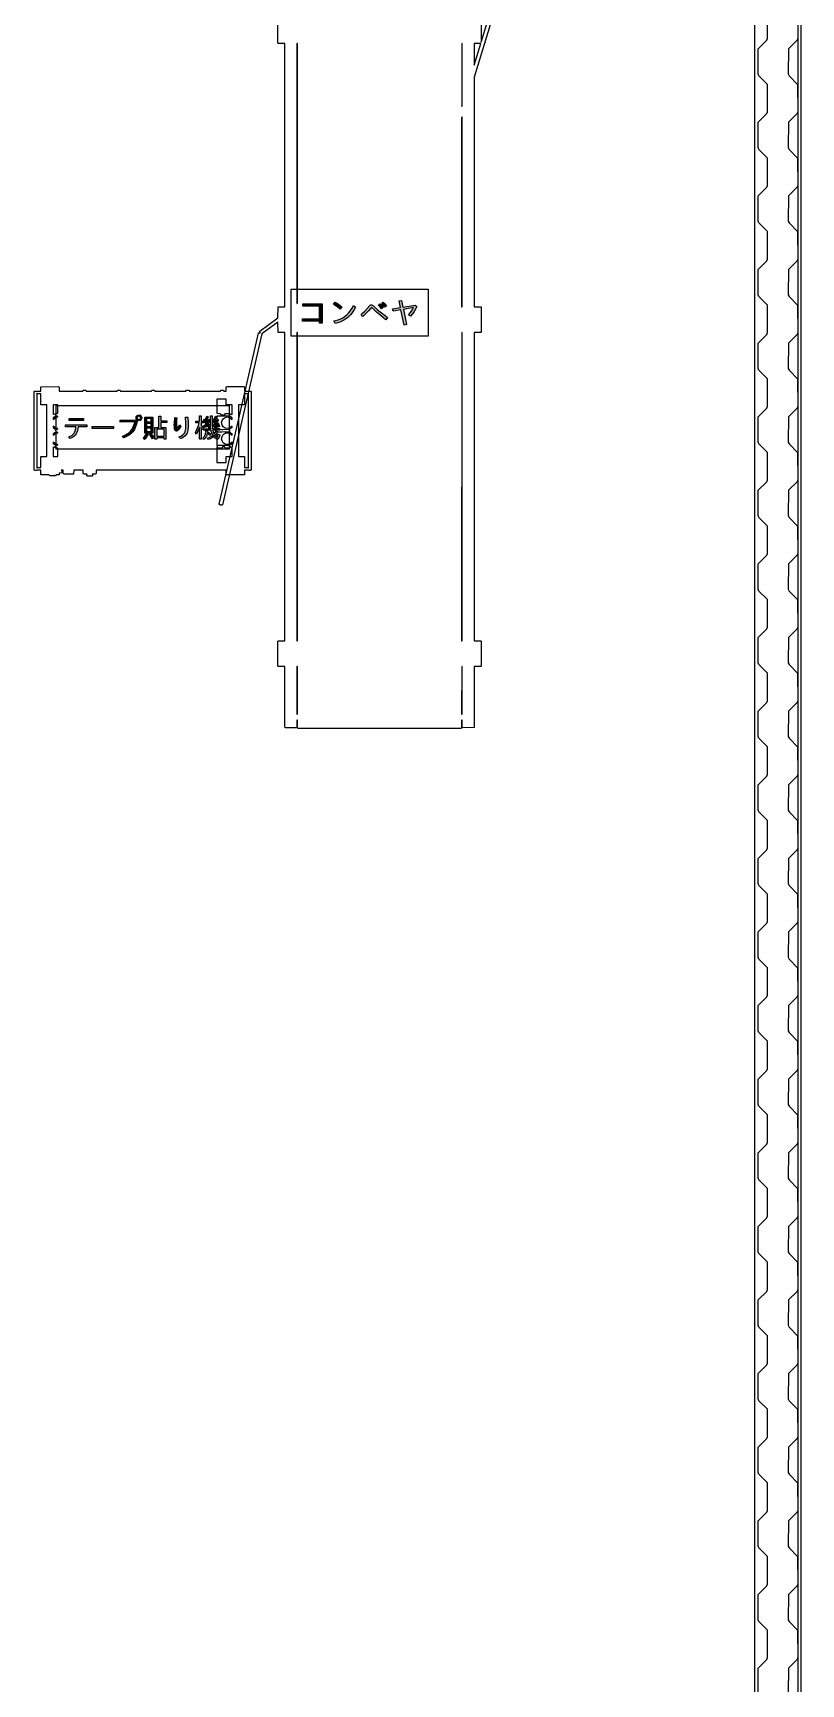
# Model space of a CAD drawing. Header units: millimetres. Extents: x -851 to 12103, y -752 to 16103.
# Drawn here: x 9112 to 12012, y 4209 to 10445 of the extents above; entities that cross this region are included whole.
import ezdxf

# ---------------------------------------------------------------- set-up
doc = ezdxf.new("R2010")
doc.units = ezdxf.units.MM
for name, color, linetype in [('名称ラベル', 1, 'Continuous'), ('壁', 8, 'Continuous'), ('床', 9, 'Continuous'), ('設備', 5, 'Continuous')]:
    doc.layers.add(name, color=color, linetype=linetype)

msp = doc.modelspace()

# ---------------------------------------------------------------- hatches: boundary and pattern name
at = {"layer": '名称ラベル'}
for points in [[(10129.3, 9356.3), (10129.3, 9365.2), (10194.3, 9365.3), (10194.3, 9412.9), (10130.6, 9412.9), (10130.6, 9421.7), (10203.6, 9421.7), (10203.6, 9348.3), (10194.3, 9348.3), (10194.3, 9356.3)], [(10246.6, 9420), (10252.4, 9427.9), (10258.7, 9424.5), (10265.1, 9420.5), (10271.7, 9415.8), (10278.4, 9410.5), (10271.7, 9401.9), (10265.8, 9406.9), (10259.7, 9411.6), (10253.3, 9416)], [(10351, 9382.1), (10357.6, 9387.8), (10364.8, 9394.8), (10383.5, 9415), (10385.7, 9416.7), (10387.7, 9417.7), (10391.8, 9417.6), (10394.3, 9416.2), (10397.3, 9414), (10411.7, 9400.9), (10427.9, 9387.5), (10441.4, 9377.4), (10450.9, 9370.6), (10444.6, 9361.7), (10421.7, 9379.9), (10409.3, 9390.6), (10393.3, 9405.6), (10391.3, 9407), (10390.2, 9407.5), (10388.8, 9407), (10387.1, 9405.3), (10379, 9395.8), (10372.5, 9388.7), (10357.3, 9373.7)], [(10416.6, 9418), (10422.8, 9422.5), (10428.5, 9416.3), (10434.6, 9407.8), (10428, 9403.1), (10422.8, 9410.8)], [(10428.7, 9424.1), (10434.5, 9428.6), (10440.9, 9422.1), (10447, 9414.4), (10440.6, 9409.3), (10434.8, 9417.4)], [(10469.8, 9402.6), (10499.5, 9407.7), (10494.2, 9432.9), (10503.3, 9434.7), (10508.7, 9409.3), (10555, 9417.2), (10561.8, 9412), (10556.7, 9402), (10551, 9392.6), (10544.7, 9383.8), (10538, 9375.5), (10529.8, 9380.6), (10535.6, 9387.3), (10540.8, 9394.1), (10545.3, 9400.9), (10549.1, 9407.8), (10510.6, 9400.8), (10522.8, 9343.7), (10513.5, 9341.6), (10501.4, 9399.1), (10471.9, 9393.7)], [(10247.3, 9357.1), (10255.8, 9358.9), (10263.9, 9361.2), (10271.6, 9364.1), (10278.8, 9367.6), (10285.6, 9371.6), (10292.1, 9376.2), (10298.1, 9381.3), (10303.6, 9387), (10308.8, 9393.2), (10313.6, 9400.1), (10317.9, 9407.4), (10321.8, 9415.4), (10329.1, 9408.9), (10325.2, 9401), (10320.9, 9393.7), (10316.2, 9386.9), (10311, 9380.6), (10305.4, 9374.8), (10299.3, 9369.4), (10292.7, 9364.6), (10285.8, 9360.3), (10278.3, 9356.4), (10270.5, 9353.1), (10262.2, 9350.3), (10253.4, 9348)], [(9248.3, 8981.2), (9248.3, 8988.3), (9303.1, 8988.3), (9303.1, 8981.2)], [(9440.7, 8983), (9500.5, 8983.7), (9505.2, 8979.5), (9502.8, 8967.5), (9499.3, 8956.8), (9494.7, 8947.2), (9489, 8938.9), (9482.3, 8931.8), (9474.4, 8925.6), (9465.3, 8920.2), (9455, 8915.6), (9449.3, 8922.6), (9455.7, 8924.8), (9461.6, 8927.5), (9467, 8930.5), (9472.1, 8934), (9476.6, 8937.8), (9480.8, 8942.1), (9484.5, 8946.8), (9487.7, 8951.9), (9490.5, 8957.4), (9492.9, 8963.3), (9494.8, 8969.7), (9496.2, 8976.4), (9440.7, 8975.4)], [(9645.6, 8957.8), (9645.3, 8965.1), (9645.6, 8973), (9647.5, 8992.1), (9655.6, 8991.1), (9654, 8978.2), (9653.3, 8967.6), (9653.3, 8958.3), (9654.3, 8952.5), (9655.3, 8951.1), (9660.2, 8950.1), (9656.1, 8951.1), (9660.3, 8951.2), (9656.5, 8951.3), (9658.5, 8953.3), (9660.9, 8956.7), (9664.9, 8964.4), (9670.2, 8958.7), (9666, 8951.1), (9661.8, 8945.7), (9659.1, 8943.3), (9656.3, 8941.9), (9654.9, 8941.5), (9652.3, 8941.5), (9651.1, 8942), (9649, 8944), (9648.1, 8945.5), (9646.8, 8949.5)], [(9662.6, 8919.1), (9670.1, 8922.3), (9676.3, 8926.1), (9681.2, 8930.5), (9683.8, 8933.8), (9685.7, 8937), (9687, 8940.3), (9688.1, 8944.3), (9689.2, 8951.5), (9689.6, 8957.1), (9689.5, 8972.8), (9688.2, 8993.6), (9696.7, 8993.6), (9697.7, 8973.8), (9697.7, 8956.1), (9697.1, 8949.6), (9696.3, 8943.7), (9695, 8938.5), (9693.5, 8934), (9690.4, 8928.4), (9685.9, 8923.2), (9680.3, 8918.7), (9673.5, 8914.9), (9668.3, 8912.7)], [(9725.1, 8936.5), (9729.5, 8944.5), (9733.4, 8953), (9736.6, 8962.3), (9739.2, 8972.1), (9727.3, 8972.2), (9727.3, 8978.5), (9740, 8978.5), (9740, 8999.4), (9746.3, 8999.4), (9746.3, 8978.5), (9755.9, 8978.5), (9755.9, 8972.2), (9746.3, 8972.1), (9746.3, 8961.9), (9751.5, 8957), (9756.1, 8951.7), (9752, 8946.4), (9749.6, 8950.5), (9746.3, 8954.8), (9746.3, 8910.2), (9740, 8910.2), (9740, 8956.2), (9734.8, 8941.9), (9731.9, 8935.4), (9728.7, 8929.5)], [(9753, 8914.5), (9757.8, 8919.2), (9759.7, 8921.8), (9761.2, 8924.7), (9763.2, 8931), (9764, 8937.9), (9764.3, 8944.6), (9755.6, 8944.6), (9755.6, 8950.1), (9783.5, 8950.1), (9782.5, 8959.7), (9782, 8970.6), (9781.8, 8999.5), (9788.1, 8999.5), (9788.3, 8969.3), (9789.6, 8950.5), (9803, 8950.5), (9802.1, 8951.5), (9804.6, 8950.7), (9800.6, 8952.9), (9797.6, 8955.4), (9802.5, 8958.5), (9805.5, 8956.2), (9808.8, 8953), (9805.3, 8950.5), (9815.9, 8950.5), (9815.9, 8945), (9790.4, 8945), (9792.3, 8937.4), (9795.5, 8930.7), (9799.3, 8935.8), (9803.3, 8942.5), (9808.9, 8939.3), (9804.3, 8932.2), (9798.9, 8925.4), (9791.1, 8924.8), (9799.4, 8924.7), (9793.3, 8924), (9799.7, 8924.5), (9802.7, 8921.1), (9804.6, 8919.4), (9806.7, 8918.3), (9808, 8918.3), (9807.5, 8918.4), (9808.5, 8919.7), (9809.4, 8922.4), (9810.7, 8930.2), (9816.8, 8926.9), (9815.8, 8921.9), (9814.1, 8916.1), (9812.8, 8913.4), (9810.6, 8911.1), (9809.8, 8910.7), (9806.9, 8910.9), (9803.5, 8912.4), (9801.1, 8914.1), (9798.6, 8916.4), (9794.5, 8920.9), (9790.1, 8917.2), (9785.4, 8914), (9782.1, 8912.1), (9775.2, 8909.1), (9771.1, 8914.2), (9776.8, 8916.5), (9782, 8919.3), (9786.8, 8922.4), (9791.1, 8926), (9788.7, 8930.3), (9786.8, 8934.9), (9785.3, 8939.6), (9784.2, 8944.6), (9770.6, 8944.6), (9764.8, 8943.2), (9770.5, 8943.5), (9770.5, 8943.1), (9767.2, 8942.4), (9770.5, 8942.9), (9770.3, 8939.3), (9777.3, 8934.7), (9783.8, 8929.3), (9779.9, 8924), (9774.6, 8929.3), (9769.8, 8933.5), (9768.3, 8926.4), (9766.7, 8922.1), (9764.7, 8918.1), (9762.1, 8914.4), (9757.5, 8909.5)], [(9754.9, 8960.5), (9775.2, 8959.8), (9759.4, 8960.7), (9760.1, 8960.8), (9765.4, 8968.9), (9760.6, 8976.1), (9755.8, 8981.7), (9759.2, 8986.3), (9761.7, 8983.5), (9765, 8990.5), (9767.9, 8998.2), (9773.3, 8995.1), (9769.4, 8986.6), (9764.9, 8979), (9768, 8974.2), (9763.5, 8973.9), (9768.3, 8973.7), (9774.6, 8985.9), (9779.6, 8983), (9773.1, 8971.2), (9766.4, 8961.3), (9773.3, 8962), (9779.3, 8962), (9774.5, 8962.9), (9772.9, 8968.4), (9777.3, 8969.4), (9779.9, 8962), (9781.4, 8954.6), (9776.3, 8952.8), (9775.7, 8957), (9780.5, 8957.1), (9775.5, 8958), (9770, 8956.8), (9756.5, 8955)], [(9788.8, 8982.4), (9792.7, 8986.4), (9793.8, 8985.1), (9789.2, 8982.5), (9794.7, 8983.9), (9798.2, 8991), (9800.9, 8998), (9806.4, 8994.9), (9802.3, 8986.8), (9797.8, 8979.6), (9801.1, 8974.6), (9807.5, 8986.5), (9812.4, 8983.2), (9807.1, 8974.2), (9800.2, 8963.9), (9813.8, 8963.6), (9808.8, 8964.5), (9806.2, 8970.7), (9810.8, 8972.3), (9813.6, 8965.9), (9816.1, 8958.5), (9811.2, 8956.4), (9810.4, 8959.3), (9815, 8958.8), (9810.3, 8959.8), (9815, 8959.9), (9810.1, 8960.5), (9805.3, 8959.6), (9791.5, 8957.8), (9790, 8963.3), (9806.3, 8962.8), (9794, 8963.4), (9798.3, 8970.1), (9793.5, 8977.1)], [(9235.2, 8957.7), (9235.2, 8964.8), (9315.5, 8964.8), (9315.5, 8957.7), (9282, 8957.7), (9281.3, 8949.6), (9279.9, 8942.4), (9277.9, 8936.1), (9275.1, 8930.7), (9271, 8925.4), (9265.9, 8920.8), (9259.6, 8916.7), (9252.2, 8913.2), (9246.8, 8919.6), (9251.8, 8921.7), (9258.3, 8925.2), (9263.5, 8929.2), (9267.5, 8933.6), (9269.9, 8937.9), (9271.6, 8942.7), (9273, 8950.6), (9273.5, 8957.6)], [(9334.8, 8950.9), (9334.8, 8958.8), (9415.8, 8958.8), (9415.8, 8950.9)], [(9528.2, 8914.8), (9531.7, 8918.6), (9534.9, 8922.8), (9537.8, 8927.4), (9540.3, 8932.4), (9546.5, 8929.3), (9543.5, 8923.4), (9540.4, 8918.1), (9537.1, 8913.5), (9533.5, 8909.4)], [(9551.3, 8928.9), (9557, 8932.4), (9563.2, 8925.4), (9568.8, 8917.2), (9562.5, 8912), (9557.2, 8921.5), (9554.3, 8925.4)], [(9780.5, 8959.5), (9780.5, 8959.5), (9780.5, 8959.5)], [(9781, 8957), (9781, 8957), (9781, 8957)]]:
    msp.add_hatch(color=1, dxfattribs=at).paths.add_polyline_path(points)
h = msp.add_hatch(color=1, dxfattribs=at)
h.paths.add_polyline_path([(9501, 8989.6), (9500.9, 8993.5), (9501.6, 8995.9), (9502.4, 8997.4), (9504, 8999.4), (9505.5, 9000.5), (9508.5, 9002), (9514.8, 9002.1), (9517.4, 9000.9), (9519.2, 8999.5), (9520.7, 8997.8), (9522, 8995.5), (9522.5, 8993.6), (9522.5, 8989.5), (9521.9, 8987.6), (9520.9, 8985.7), (9518.4, 8982.9), (9516.1, 8981.6), (9514.4, 8981), (9508.6, 8981.1), (9510.4, 8981.2), (9508.2, 8981.3), (9505.7, 8982.5), (9502.8, 8985.2), (9501.5, 8987.7)])
h.paths.add_polyline_path([(9508.7, 8997.4), (9507.1, 8996.3), (9506.1, 8995), (9505.2, 8992.2), (9505.5, 8989.9), (9506.6, 8987.6), (9508.6, 8985.8), (9510.6, 8985.1), (9507.8, 8984.8), (9518.3, 8985), (9513.7, 8985.3), (9515.5, 8986.2), (9517.1, 8987.8), (9517.9, 8989.3), (9518.3, 8991.6), (9518.1, 8993.5), (9517.3, 8995.1), (9516, 8996.5), (9514.4, 8997.6), (9515.6, 8997.6), (9514, 8997.7), (9518.7, 8997.9), (9510.8, 8998.1), (9503.6, 8997.4)])
h = msp.add_hatch(color=1, dxfattribs=at)
h.paths.add_polyline_path([(9533.8, 8994.4), (9565, 8994.4), (9565, 8933), (9533.8, 8933)])
h.paths.add_polyline_path([(9540.2, 8958.3), (9558.6, 8958.3), (9558.6, 8970.3), (9540.2, 8970.4)])
h.paths.add_polyline_path([(9558.5, 8976.1), (9558.6, 8988.3), (9540.2, 8988.3), (9540.2, 8976.1)])
h.paths.add_polyline_path([(9540.2, 8939.2), (9558.6, 8939.1), (9558.6, 8952.5), (9540.2, 8952.5)])
h = msp.add_hatch(color=1, dxfattribs=at)
h.paths.add_polyline_path([(9571.9, 8910.2), (9571.9, 8954.8), (9586.8, 8954.8), (9586.8, 8998), (9594.1, 8998), (9594.1, 8980.2), (9617.4, 8980.2), (9617.4, 8973.9), (9594.1, 8973.9), (9594.1, 8954.8), (9613.7, 8954.8), (9613.7, 8910.2), (9606.7, 8910.2), (9606.7, 8915.7), (9578.9, 8915.7), (9578.9, 8910.2)])
h.paths.add_polyline_path([(9606.7, 8921.8), (9606.7, 8948.6), (9578.9, 8948.6), (9578.9, 8921.8)])

# ---------------------------------------------------------------- linework, layer by layer
for points in [[(10087.3, 9299.6), (10087.3, 9476.7), (10603.8, 9476.7), (10603.8, 9299.6)], [(10129.3, 9356.3), (10129.3, 9365.2), (10194.3, 9365.2), (10194.3, 9412.9), (10130.6, 9412.9), (10130.6, 9421.7), (10203.6, 9421.7), (10203.6, 9348.3), (10194.3, 9348.3), (10194.3, 9356.3)], [(10246.6, 9420), (10252.4, 9427.9), (10258.7, 9424.5), (10265.1, 9420.5), (10271.7, 9415.8), (10278.4, 9410.5), (10271.7, 9401.9), (10265.8, 9406.9), (10259.7, 9411.6), (10253.3, 9416)], [(10351, 9382.1), (10357.6, 9387.8), (10364.8, 9394.8), (10383.5, 9415), (10385.7, 9416.7), (10387.7, 9417.7), (10391.8, 9417.6), (10394.3, 9416.2), (10397.3, 9414), (10411.7, 9400.9), (10427.9, 9387.5), (10441.4, 9377.4), (10450.9, 9370.6), (10444.6, 9361.7), (10421.7, 9379.9), (10409.3, 9390.6), (10393.3, 9405.6), (10391.3, 9407), (10390.2, 9407.5), (10388.8, 9407), (10387.1, 9405.3), (10379, 9395.8), (10372.5, 9388.7), (10357.3, 9373.7)], [(10416.6, 9418), (10422.8, 9422.5), (10428.5, 9416.3), (10434.6, 9407.8), (10428, 9403.1), (10422.8, 9410.8)], [(10428.7, 9424.1), (10434.5, 9428.6), (10440.9, 9422.1), (10447, 9414.4), (10440.6, 9409.3), (10434.8, 9417.4)], [(10469.8, 9402.6), (10499.5, 9407.7), (10494.2, 9432.9), (10503.3, 9434.7), (10508.7, 9409.3), (10555, 9417.2), (10561.8, 9412), (10556.7, 9402), (10551, 9392.6), (10544.7, 9383.8), (10538, 9375.5), (10529.8, 9380.6), (10535.6, 9387.3), (10540.8, 9394.1), (10545.3, 9400.9), (10549.1, 9407.8), (10510.6, 9400.8), (10522.8, 9343.7), (10513.5, 9341.6), (10501.4, 9399.1), (10471.9, 9393.7)], [(10247.4, 9357.1), (10255.8, 9358.9), (10263.9, 9361.2), (10271.6, 9364.1), (10278.8, 9367.6), (10285.6, 9371.6), (10292.1, 9376.2), (10298.1, 9381.3), (10303.6, 9387), (10308.8, 9393.2), (10313.6, 9400.1), (10317.9, 9407.4), (10321.8, 9415.4), (10329.1, 9408.9), (10325.2, 9401), (10320.9, 9393.7), (10316.2, 9386.9), (10311, 9380.6), (10305.4, 9374.8), (10299.3, 9369.4), (10292.7, 9364.6), (10285.8, 9360.3), (10278.3, 9356.5), (10270.5, 9353.1), (10262.1, 9350.3), (10253.4, 9348)], [(9199.2, 9038.5), (9852.8, 9038.5), (9852.8, 8873.1), (9199.2, 8873.1)], [(9248.3, 8981.2), (9248.3, 8988.3), (9303.1, 8988.3), (9303.1, 8981.2)], [(9440.7, 8983), (9500.5, 8983.7), (9505.2, 8979.5), (9502.8, 8967.5), (9499.3, 8956.8), (9494.7, 8947.2), (9489, 8938.9), (9482.3, 8931.8), (9474.4, 8925.6), (9465.3, 8920.2), (9455, 8915.6), (9449.3, 8922.6), (9455.7, 8924.9), (9461.6, 8927.5), (9467, 8930.5), (9472.1, 8934), (9476.6, 8937.8), (9480.8, 8942.1), (9484.5, 8946.8), (9487.7, 8951.9), (9490.5, 8957.4), (9492.9, 8963.3), (9494.8, 8969.7), (9496.2, 8976.4), (9440.7, 8975.4)], [(9501, 8989.6), (9501, 8993.5), (9501.6, 8995.9), (9502.4, 8997.4), (9504, 8999.4), (9505.5, 9000.5), (9508.5, 9002), (9514.8, 9002.1), (9517.4, 9000.9), (9519.2, 8999.5), (9520.7, 8997.8), (9522, 8995.5), (9522.5, 8993.6), (9522.5, 8989.5), (9521.9, 8987.6), (9520.9, 8985.7), (9518.4, 8982.9), (9516.1, 8981.6), (9514.4, 8981), (9508.6, 8981.1), (9510.4, 8981.2), (9508.2, 8981.3), (9505.7, 8982.5), (9502.8, 8985.2), (9501.5, 8987.7)], [(9508.7, 8997.4), (9507.1, 8996.3), (9506, 8995), (9505.2, 8992.2), (9505.5, 8989.9), (9506.6, 8987.6), (9508.6, 8985.8), (9510.6, 8985.1), (9507.8, 8984.8), (9518.3, 8985), (9513.7, 8985.4), (9515.5, 8986.2), (9517.1, 8987.8), (9517.9, 8989.3), (9518.3, 8991.6), (9518.1, 8993.5), (9517.3, 8995.1), (9516, 8996.5), (9514.4, 8997.6), (9515.6, 8997.6), (9514, 8997.7), (9518.7, 8997.9), (9510.8, 8998.1), (9503.5, 8997.4)], [(9533.8, 8994.4), (9565, 8994.4), (9565, 8933), (9533.8, 8933)], [(9558.5, 8976.1), (9558.6, 8988.3), (9540.2, 8988.3), (9540.2, 8976.1)], [(9571.9, 8910.2), (9571.9, 8954.8), (9586.8, 8954.8), (9586.8, 8998), (9594.1, 8998), (9594.1, 8980.2), (9617.4, 8980.2), (9617.4, 8973.9), (9594.1, 8973.9), (9594.1, 8954.8), (9613.7, 8954.8), (9613.7, 8910.2), (9606.7, 8910.2), (9606.7, 8915.8), (9578.9, 8915.8), (9578.9, 8910.2)], [(9645.6, 8957.8), (9645.3, 8965.1), (9645.6, 8973), (9647.5, 8992.1), (9655.6, 8991.1), (9654, 8978.2), (9653.3, 8967.6), (9653.4, 8958.3), (9654.3, 8952.5), (9655.3, 8951.1), (9660.2, 8950.1), (9656.1, 8951.1), (9660.3, 8951.1), (9656.5, 8951.3), (9658.5, 8953.3), (9660.9, 8956.7), (9664.9, 8964.4), (9670.2, 8958.7), (9666, 8951.1), (9661.8, 8945.7), (9659.1, 8943.3), (9656.3, 8941.9), (9654.9, 8941.5), (9652.3, 8941.5), (9651.1, 8942), (9649, 8944), (9648.1, 8945.5), (9646.8, 8949.5)], [(9662.6, 8919.1), (9670.1, 8922.3), (9676.3, 8926.1), (9681.2, 8930.5), (9683.9, 8933.8), (9685.7, 8937), (9687, 8940.3), (9688.1, 8944.3), (9689.2, 8951.5), (9689.5, 8957.1), (9689.5, 8972.8), (9688.2, 8993.6), (9696.7, 8993.6), (9697.7, 8973.8), (9697.6, 8956.1), (9697.1, 8949.6), (9696.3, 8943.7), (9695, 8938.5), (9693.5, 8934), (9690.4, 8928.4), (9685.9, 8923.2), (9680.3, 8918.7), (9673.5, 8914.9), (9668.3, 8912.7)], [(9725.1, 8936.5), (9729.5, 8944.5), (9733.4, 8953), (9736.6, 8962.3), (9739.2, 8972.1), (9727.3, 8972.2), (9727.3, 8978.5), (9740, 8978.5), (9740, 8999.5), (9746.3, 8999.5), (9746.3, 8978.5), (9755.9, 8978.5), (9755.9, 8972.2), (9746.4, 8972.1), (9746.3, 8961.9), (9751.5, 8957), (9756.1, 8951.7), (9752, 8946.4), (9749.5, 8950.5), (9746.3, 8954.8), (9746.3, 8910.2), (9740, 8910.2), (9740, 8956.2), (9734.8, 8941.9), (9731.9, 8935.4), (9728.7, 8929.5)], [(9753, 8914.5), (9757.8, 8919.2), (9759.7, 8921.8), (9761.2, 8924.6), (9763.2, 8931), (9764, 8937.9), (9764.3, 8944.6), (9755.6, 8944.6), (9755.6, 8950.1), (9783.5, 8950.1), (9782.5, 8959.7), (9782, 8970.6), (9781.8, 8999.5), (9788.1, 8999.5), (9788.3, 8969.3), (9789.6, 8950.5), (9803, 8950.5), (9802.1, 8951.5), (9804.6, 8950.7), (9800.6, 8952.9), (9797.6, 8955.4), (9802.5, 8958.5), (9805.5, 8956.1), (9808.8, 8953), (9805.3, 8950.5), (9815.9, 8950.5), (9815.9, 8945), (9790.4, 8945), (9792.4, 8937.4), (9795.5, 8930.7), (9799.3, 8935.8), (9803.3, 8942.5), (9808.9, 8939.3), (9804.3, 8932.1), (9798.9, 8925.4), (9791.1, 8924.8), (9799.4, 8924.7), (9793.3, 8924), (9799.6, 8924.5), (9802.7, 8921.1), (9804.6, 8919.4), (9806.7, 8918.3), (9808, 8918.3), (9807.5, 8918.5), (9808.5, 8919.7), (9809.4, 8922.4), (9810.6, 8930.2), (9816.8, 8926.9), (9815.8, 8921.9), (9814.1, 8916.1), (9812.8, 8913.4), (9810.6, 8911.1), (9809.8, 8910.7), (9806.9, 8910.9), (9803.5, 8912.4), (9801.1, 8914.1), (9798.6, 8916.4), (9794.5, 8920.9), (9790.1, 8917.2), (9785.4, 8914), (9782.1, 8912.1), (9775.2, 8909.1), (9771.1, 8914.2), (9776.8, 8916.5), (9782, 8919.3), (9786.8, 8922.4), (9791.1, 8926), (9788.7, 8930.3), (9786.8, 8934.9), (9785.3, 8939.6), (9784.2, 8944.6), (9770.6, 8944.6), (9764.8, 8943.2), (9770.5, 8943.5), (9770.5, 8943.1), (9767.2, 8942.4), (9770.5, 8942.9), (9770.3, 8939.3), (9777.3, 8934.7), (9783.8, 8929.3), (9779.9, 8924), (9774.6, 8929.3), (9769.8, 8933.5), (9768.3, 8926.4), (9766.7, 8922.1), (9764.7, 8918.1), (9762.1, 8914.4), (9757.5, 8909.5)], [(9754.9, 8960.5), (9775.2, 8959.8), (9759.4, 8960.8), (9760.1, 8960.8), (9765.4, 8968.9), (9760.6, 8976.1), (9755.8, 8981.7), (9759.2, 8986.3), (9761.7, 8983.5), (9765, 8990.5), (9767.9, 8998.2), (9773.3, 8995.1), (9769.4, 8986.6), (9764.9, 8979), (9768, 8974.2), (9763.5, 8973.9), (9768.3, 8973.7), (9774.6, 8985.9), (9779.6, 8983), (9773.1, 8971.2), (9766.4, 8961.2), (9773.3, 8962), (9779.3, 8962), (9774.5, 8962.9), (9772.9, 8968.4), (9777.3, 8969.5), (9779.9, 8962), (9781.4, 8954.6), (9776.3, 8952.8), (9775.7, 8957), (9780.5, 8957.1), (9775.5, 8958), (9770, 8956.8), (9756.5, 8955)], [(9788.9, 8982.4), (9792.7, 8986.4), (9793.8, 8985.1), (9789.2, 8982.5), (9794.7, 8984), (9798.2, 8991), (9800.9, 8998), (9806.4, 8994.9), (9802.3, 8986.8), (9797.8, 8979.5), (9801.1, 8974.6), (9807.5, 8986.5), (9812.5, 8983.2), (9807.1, 8974.2), (9800.2, 8963.9), (9813.8, 8963.6), (9808.8, 8964.5), (9806.2, 8970.7), (9810.9, 8972.3), (9813.6, 8965.9), (9816.1, 8958.5), (9811.2, 8956.4), (9810.4, 8959.3), (9815, 8958.8), (9810.3, 8959.8), (9815, 8959.9), (9810.1, 8960.5), (9805.3, 8959.6), (9791.5, 8957.8), (9790, 8963.3), (9806.3, 8962.8), (9794, 8963.4), (9798.3, 8970.1), (9793.5, 8977.1)], [(9235.2, 8957.7), (9235.2, 8964.8), (9315.5, 8964.8), (9315.5, 8957.7), (9282, 8957.7), (9281.3, 8949.6), (9279.9, 8942.4), (9277.9, 8936.1), (9275.1, 8930.7), (9271, 8925.4), (9265.9, 8920.8), (9259.6, 8916.7), (9252.2, 8913.2), (9246.8, 8919.6), (9251.8, 8921.6), (9258.3, 8925.2), (9263.5, 8929.2), (9267.5, 8933.6), (9269.9, 8937.9), (9271.6, 8942.7), (9273, 8950.6), (9273.5, 8957.6)], [(9334.8, 8950.9), (9334.8, 8958.8), (9415.8, 8958.8), (9415.8, 8950.9)], [(9528.2, 8914.8), (9531.7, 8918.5), (9534.9, 8922.8), (9537.8, 8927.4), (9540.3, 8932.4), (9546.5, 8929.3), (9543.5, 8923.4), (9540.4, 8918.1), (9537.1, 8913.5), (9533.5, 8909.4)], [(9540.2, 8958.3), (9558.6, 8958.3), (9558.6, 8970.4), (9540.2, 8970.4)], [(9540.2, 8939.2), (9558.6, 8939.1), (9558.6, 8952.5), (9540.2, 8952.5)], [(9551.3, 8928.9), (9557, 8932.4), (9563.2, 8925.4), (9568.8, 8917.2), (9562.5, 8912), (9557.2, 8921.5), (9554.3, 8925.4)], [(9606.7, 8921.8), (9606.7, 8948.6), (9578.9, 8948.6), (9578.9, 8921.8)], [(9780.5, 8959.5), (9780.5, 8959.5), (9780.5, 8959.5)], [(9781, 8957), (9781, 8957), (9781, 8957)]]:
    msp.add_lwpolyline(points, close=True, dxfattribs=at)
at = {"layer": '壁'}
msp.add_lwpolyline([(11838, 6), (11838, 15994), (11839.8, 15998.2), (11844, 16000), (12006, 16000), (12010.2, 15998.2), (12012, 15994), (12012, 6), (12010.2, 1.8), (12006, 0), (11844, 0), (11839.8, 1.8)], close=True, dxfattribs=at)
for points in [[(11850, 4174), (11850.8, 4269.6), (11883.1, 4302.2), (11886, 4309), (11885.2, 4412.6), (11852.9, 4445.2), (11850, 4452), (11850.8, 4547.6), (11883.1, 4580.2), (11886, 4587), (11885.2, 4690.6), (11852.9, 4723.2), (11850, 4730), (11850.8, 4825.6), (11883.1, 4858.2), (11886, 4865), (11885.2, 4968.6), (11852.9, 5001.2), (11850, 5008), (11850.8, 5103.6), (11883.1, 5136.2), (11886, 5143), (11885.2, 5246.6), (11852.9, 5279.2), (11850, 5286), (11850.8, 5381.6), (11883.1, 5414.2), (11886, 5421), (11885.2, 5524.6), (11852.9, 5557.2), (11850, 5564), (11850.8, 5659.6), (11883.1, 5692.2), (11886, 5699), (11885.2, 5802.6), (11852.9, 5835.2), (11850, 5842), (11850.8, 5937.6), (11883.1, 5970.2), (11886, 5977), (11885.2, 6080.6), (11852.9, 6113.2), (11850, 6120), (11850.8, 6215.6), (11883.1, 6248.2), (11886, 6255), (11885.2, 6358.6), (11852.9, 6391.2), (11850, 6398), (11850.8, 6493.6), (11883.1, 6526.2), (11886, 6533), (11885.2, 6636.6), (11852.9, 6669.2), (11850, 6676), (11850.8, 6771.6), (11883.1, 6804.2), (11886, 6811), (11885.2, 6914.6), (11852.9, 6947.2), (11850, 6954), (11850.8, 7049.6), (11883.1, 7082.2), (11886, 7089), (11885.2, 7192.6), (11852.9, 7225.2), (11850, 7232), (11850.8, 7327.6), (11883.1, 7360.2), (11886, 7367), (11885.2, 7470.6), (11852.9, 7503.2), (11850, 7510), (11850.8, 7605.6), (11883.1, 7638.2), (11886, 7645), (11885.2, 7748.6), (11852.9, 7781.2), (11850, 7788), (11850.8, 7883.6), (11883.1, 7916.2), (11886, 7923), (11885.2, 8026.6), (11852.9, 8059.2), (11850, 8066), (11850.8, 8161.6), (11883.1, 8194.2), (11886, 8201), (11885.2, 8304.6), (11852.9, 8337.2), (11850, 8344), (11850.8, 8439.6), (11883.1, 8472.2), (11886, 8479), (11885.2, 8582.6), (11852.9, 8615.2), (11850, 8622), (11850.8, 8717.6), (11883.1, 8750.2), (11886, 8757), (11885.2, 8860.6), (11852.9, 8893.2), (11850, 8900), (11850.8, 8995.6), (11883.1, 9028.2), (11886, 9035), (11885.2, 9138.6), (11852.9, 9171.2), (11850, 9178), (11850.8, 9273.6), (11883.1, 9306.2), (11886, 9313), (11885.2, 9416.6), (11852.9, 9449.2), (11850, 9456), (11850.8, 9551.6), (11883.1, 9584.2), (11886, 9591), (11885.2, 9694.6), (11852.9, 9727.2), (11850, 9734), (11850.8, 9829.6), (11883.1, 9862.2), (11886, 9869), (11885.2, 9972.6), (11852.9, 10005.2), (11850, 10012), (11850.8, 10107.6), (11883.1, 10140.2), (11886, 10147), (11885.2, 10250.6), (11852.9, 10283.2), (11850, 10290), (11850.8, 10385.6), (11883.1, 10418.2), (11886, 10425), (11885.2, 10528.6)], [(11999.2, 10528.6), (12000, 10425), (11997.1, 10418.2), (11964.8, 10385.6), (11964, 10290), (11966.9, 10283.2), (11999.2, 10250.6), (12000, 10147), (11997.1, 10140.2), (11964.8, 10107.6), (11964, 10012), (11966.9, 10005.2), (11999.2, 9972.6), (12000, 9869), (11997.1, 9862.2), (11964.8, 9829.6), (11964, 9734), (11966.9, 9727.2), (11999.2, 9694.6), (12000, 9591), (11997.1, 9584.2), (11964.8, 9551.6), (11964, 9456), (11966.9, 9449.2), (11999.2, 9416.6), (12000, 9313), (11997.1, 9306.2), (11964.8, 9273.6), (11964, 9178), (11966.9, 9171.2), (11999.2, 9138.6), (12000, 9035), (11997.1, 9028.2), (11964.8, 8995.6), (11964, 8900), (11966.9, 8893.2), (11999.2, 8860.6), (12000, 8757), (11997.1, 8750.2), (11964.8, 8717.6), (11964, 8622), (11966.9, 8615.2), (11999.2, 8582.6), (12000, 8479), (11997.1, 8472.2), (11964.8, 8439.6), (11964, 8344), (11966.9, 8337.2), (11999.2, 8304.6), (12000, 8201), (11997.1, 8194.2), (11964.8, 8161.6), (11964, 8066), (11966.9, 8059.2), (11999.2, 8026.6), (12000, 7923), (11997.1, 7916.2), (11964.8, 7883.6), (11964, 7788), (11966.9, 7781.2), (11999.2, 7748.6), (12000, 7645), (11997.1, 7638.2), (11964.8, 7605.6), (11964, 7510), (11966.9, 7503.2), (11999.2, 7470.6), (12000, 7367), (11997.1, 7360.2), (11964.8, 7327.6), (11964, 7232), (11966.9, 7225.2), (11999.2, 7192.6), (12000, 7089), (11997.1, 7082.2), (11964.8, 7049.6), (11964, 6954), (11966.9, 6947.2), (11999.2, 6914.6), (12000, 6811), (11997.1, 6804.2), (11964.8, 6771.6), (11964, 6676), (11966.9, 6669.2), (11999.2, 6636.6), (12000, 6533), (11997.1, 6526.2), (11964.8, 6493.6), (11964, 6398), (11966.9, 6391.2), (11999.2, 6358.6), (12000, 6255), (11997.1, 6248.2), (11964.8, 6215.6), (11964, 6120), (11966.9, 6113.2), (11999.2, 6080.6), (12000, 5977), (11997.1, 5970.2), (11964.8, 5937.6), (11964, 5842), (11966.9, 5835.2), (11999.2, 5802.6), (12000, 5699), (11997.1, 5692.2), (11964.8, 5659.6), (11964, 5564), (11966.9, 5557.2), (11999.2, 5524.6), (12000, 5421), (11997.1, 5414.2), (11964.8, 5381.6), (11964, 5286), (11966.9, 5279.2), (11999.2, 5246.6), (12000, 5143), (11997.1, 5136.2), (11964.8, 5103.6), (11964, 5008), (11966.9, 5001.2), (11999.2, 4968.6), (12000, 4865), (11997.1, 4858.2), (11964.8, 4825.6), (11964, 4730), (11966.9, 4723.2), (11999.2, 4690.6), (12000, 4587), (11997.1, 4580.2), (11964.8, 4547.6), (11964, 4452), (11966.9, 4445.2), (11999.2, 4412.6), (12000, 4309), (11997.1, 4302.2), (11964.8, 4269.6), (11964, 4174)]]:
    msp.add_lwpolyline(points, dxfattribs=at)
at = {"layer": '床'}
msp.add_lwpolyline([(0, 16000), (12000, 16000), (12000, 0), (0, 0)], close=True, dxfattribs=at)
at = {"layer": '設備'}
for points in [[(10804.6, 10500.4), (10804.6, 10409.8), (10863.8, 10603.6)], [(10876.5, 10599.7), (10778.1, 10277.6), (10778.1, 9411.1), (10802.5, 9411), (10804.6, 9409), (10804.6, 9315.3), (10802.5, 9313.2), (10778.1, 9313.2), (10778.1, 8149.7), (10802.5, 8149.6), (10804.6, 8147.6), (10804.6, 8053.9), (10802.5, 8051.8), (10778.1, 8051.7), (10777.3, 7821.6), (10734.6, 7820.7), (10732.6, 7822.7), (10732.6, 7849.3), (10730.6, 7849.2), (10730.6, 7821.1), (10728.7, 7817.7), (10112.6, 7817.7), (10110.6, 7821.1), (10110.6, 7849.3), (10108.6, 7849.2), (10108.6, 7822.7), (10106.7, 7820.7), (10065.1, 7820.7), (10063.1, 7822.7), (10063.1, 8051.7), (10038.8, 8051.8), (10036.7, 8053.9), (10036.7, 8147.6), (10038.8, 8149.6), (10063.1, 8149.7), (10063.1, 9313.2), (10037.3, 9313.7), (10036.7, 9352.9), (9976.6, 9308.4), (9827.6, 8662.6), (9826.3, 8661.4), (9826.4, 8662.6), (9824, 8661.4), (9820.6, 8662.1), (9817.3, 8662.9), (9815.7, 8665.1), (9815, 8664), (9814.7, 8665.5), (9963.8, 9311.7), (9964.8, 9312.9), (9964.9, 9311.6), (9967.3, 9312.9), (9970.3, 9312.2), (9967.8, 9316), (9968.9, 9315.1), (9967.7, 9317), (9968.3, 9318.7), (10036.7, 9369.4), (10037.3, 9410.5), (10063.1, 9411.1), (10063.1, 10404.6), (10038.8, 10404.6), (10036.7, 10406.7), (10036.7, 10500.4)]]:
    msp.add_lwpolyline(points, dxfattribs=at)
for points in [[(10110.6, 10404.6), (10108.6, 10404.6), (10108.7, 9422.7), (10110.6, 9424.2)], [(10732.6, 10173.9), (10732.6, 10404.6), (10730.7, 10404.6), (10730.7, 10167.6)], [(10803.1, 10404.8), (10778.1, 10404.6), (10778.2, 10323.2)], [(10730.6, 9411.1), (10732.6, 9411.1), (10732.6, 10128.3), (10730.6, 10122)], [(9964.2, 9311.6), (9964.6, 9311.5), (9964.6, 9311.9)], [(9968.4, 9316.9), (9968.6, 9317.6), (9968.4, 9316.8)], [(9968.7, 9317.8), (9968.5, 9318), (9968.5, 9317.7)], [(9971, 9311.3), (9969.6, 9311.8), (9969.6, 9311.8)], [(10110.6, 8149.6), (10110.6, 9313.2), (10108.7, 9313.2), (10108.6, 8149.7)], [(10732.6, 8149.6), (10732.6, 9313.2), (10730.7, 9313.2), (10730.6, 8149.7)], [(9116, 8794.5), (9116, 9090.5), (9118, 9092.5), (9124, 9092.5), (9126, 9089.5), (9128, 9091.5), (9141.2, 9091.5), (9141.8, 9108.8), (9208.6, 9109.3), (9210.7, 9107.2), (9210.8, 9091.5), (9299.5, 9091.5), (9301.1, 9095.5), (9310.9, 9095.5), (9312.5, 9091.5), (9429.5, 9091.5), (9431.1, 9095.5), (9440.9, 9095.5), (9442.5, 9091.5), (9559.5, 9091.5), (9561.1, 9095.5), (9570.9, 9095.5), (9572.5, 9091.5), (9689.5, 9091.5), (9691.1, 9095.5), (9700.9, 9095.5), (9702.5, 9091.5), (9819.5, 9091.5), (9821.1, 9095.5), (9830.9, 9095.5), (9832.5, 9091.5), (9841.2, 9091.5), (9841.3, 9107.2), (9842.9, 9109.1), (9908.6, 9109.3), (9910.7, 9107.2), (9910.7, 9091.5), (9924, 9091.5), (9925.9, 9089.5), (9928, 9092.5), (9934, 9092.5), (9936, 9090.5), (9936, 8794.5), (9934, 8792.5), (9928, 8792.5), (9925.9, 8795.5), (9924, 8793.5), (9910.7, 8793.5), (9910.2, 8776.3), (9843.4, 8775.8), (9841.3, 8777.9), (9841.2, 8793.5), (9350.2, 8793.5), (9351, 8780.5), (9349, 8778.5), (9335, 8778.5), (9336.7, 8776.5), (9336.7, 8772.5), (9334.7, 8770.5), (9317.3, 8770.5), (9315.3, 8772.5), (9315.3, 8776.5), (9317, 8778.5), (9303, 8778.5), (9301, 8780.5), (9301.8, 8793.5), (9266, 8793.5), (9265.4, 8779.1), (9229.4, 8778.5), (9226, 8780.5), (9226, 8793.5), (9217.6, 8793.5), (9221, 8791.5), (9220.4, 8783.1), (9210.7, 8782.5), (9210.2, 8776.3), (9200, 8775.8), (9199.4, 8773.1), (9197.9, 8773.1), (9197.9, 8774.5), (9196.3, 8772.5), (9175.7, 8772.5), (9174.1, 8774.5), (9174.1, 8773.1), (9172.6, 8773.1), (9172, 8775.8), (9141.8, 8776.3), (9141.2, 8793.5), (9128, 8793.5), (9126, 8795.5), (9124, 8792.5), (9118, 8792.5)], [(9126.8, 9082.4), (9126, 9083.5), (9126, 8801.5), (9128, 8803.5), (9141.3, 8803.6), (9141.8, 8844.8), (9163.5, 8845.3), (9163.5, 9039.8), (9141.8, 9040.3), (9141.3, 9081.5)], [(9806, 9008.4), (9817.4, 9008.3), (9819.4, 9006.3), (9819.5, 9002.7), (9836.5, 9002.7), (9836.5, 9006.3), (9838.5, 9008.3), (9853.4, 9008.3), (9855.4, 9006.3), (9855.7, 9002), (9859.6, 9005.9), (9863.5, 9004.1), (9863.5, 9039.8), (9841.8, 9040.3), (9841.2, 9062), (9806, 9062)], [(9910.2, 8844.8), (9910.7, 8803.6), (9924, 8803.5), (9926, 8801.5), (9926, 9083.5), (9924, 9081.5), (9910.7, 9081.5), (9910.2, 9040.3), (9888.5, 9039.8), (9888.5, 8845.3)], [(9191, 9005.9), (9193.8, 9005.4), (9196.3, 9002), (9196.5, 9006.3), (9198.5, 9008.3), (9206, 9008.4), (9206, 9039.8), (9188.5, 9039.8), (9188.5, 9004.1)], [(9188.5, 8985.3), (9197.6, 8992.9), (9206, 8994.5), (9206, 8997.5), (9194.5, 8995.1), (9188.5, 8990.7)], [(9806, 8948.4), (9825.4, 8947.5), (9827.1, 8945.5), (9828.5, 8947.5), (9852.4, 8948.3), (9863.5, 8954.3), (9863.4, 8959.8), (9854.4, 8952.2), (9846, 8950.5), (9837.6, 8952.2), (9830.4, 8957), (9825.7, 8964.1), (9824, 8972.5), (9825.7, 8981), (9830.4, 8988.1), (9837.6, 8992.9), (9846, 8994.5), (9854.4, 8992.9), (9863.4, 8985.3), (9863.5, 8990.7), (9857.5, 8995.1), (9850, 8997.5), (9838.5, 8997.5), (9837.1, 8999.5), (9835.4, 8997.5), (9820.5, 8997.5), (9818.9, 8999.5), (9817.4, 8997.5), (9806, 8997.5)], [(9197.6, 8952.2), (9188.5, 8959.8), (9188.5, 8954.4), (9194.5, 8950), (9206, 8948.4), (9206, 8950.5)], [(9188.5, 8925.3), (9197.6, 8932.9), (9206, 8934.5), (9206, 8936.7), (9194.5, 8935.1), (9188.5, 8930.7)], [(9195.9, 8942.5), (9196.5, 8943), (9196.3, 8943.1)], [(9806, 8887.6), (9808.9, 8885.5), (9810.5, 8887.5), (9825.4, 8887.5), (9827.1, 8885.5), (9828.5, 8887.5), (9850, 8887.5), (9857.5, 8890), (9863.5, 8894.3), (9863.4, 8899.8), (9854.4, 8892.2), (9846, 8890.5), (9837.6, 8892.2), (9830.4, 8897), (9825.7, 8904.1), (9824, 8912.5), (9825.7, 8921), (9830.4, 8928.1), (9837.6, 8932.9), (9846, 8934.5), (9854.4, 8932.9), (9863.4, 8925.3), (9863.5, 8930.7), (9852.4, 8936.7), (9838.5, 8936.7), (9837.1, 8938.7), (9825.4, 8936.7), (9806, 8937.5)], [(9856.1, 8942.5), (9855.4, 8942.1), (9855.7, 8942)], [(9197.6, 8892.2), (9188.5, 8899.8), (9188.5, 8894.4), (9194.5, 8890), (9206, 8887.6), (9206, 8890.5)], [(9188.5, 8845.3), (9206, 8845.3), (9206, 8876.7), (9198.5, 8876.7), (9196.5, 8878.7), (9196.3, 8883.1), (9192.4, 8879.2), (9188.5, 8880.9)], [(9808.5, 8882.3), (9806, 8881.5), (9806, 8823.1), (9841.2, 8823), (9841.8, 8844.8), (9863.5, 8845.3), (9863.5, 8880.9), (9859.6, 8879.2), (9855.7, 8883.1), (9855.4, 8878.7), (9853.4, 8876.7), (9838.5, 8876.7), (9836.5, 8878.7), (9836.5, 8881.5), (9827.5, 8882.4), (9827.4, 8878.7), (9825.4, 8876.7), (9810.5, 8876.7), (9808.5, 8878.7)], [(9180, 8772.5), (9179.3, 8773.4), (9178.6, 8773.1)], [(9193.4, 8773.1), (9191.7, 8773.1), (9192, 8772.6)], [(9815.5, 8665.3), (9815.1, 8665.4), (9815.4, 8665)], [(9820.6, 8662.1), (9820.8, 8663), (9819.8, 8662.9)], [(9826.6, 8662.3), (9826.7, 8662.8), (9826.6, 8662.3)], [(10110.6, 8051.7), (10108.6, 8051.7), (10108.7, 7872.1), (10110.6, 7872.2)], [(10732.6, 7872.1), (10732.6, 8051.7), (10730.7, 8051.8), (10730.6, 7872.2)]]:
    msp.add_lwpolyline(points, close=True, dxfattribs=at)

doc.saveas('drawing.dxf')
